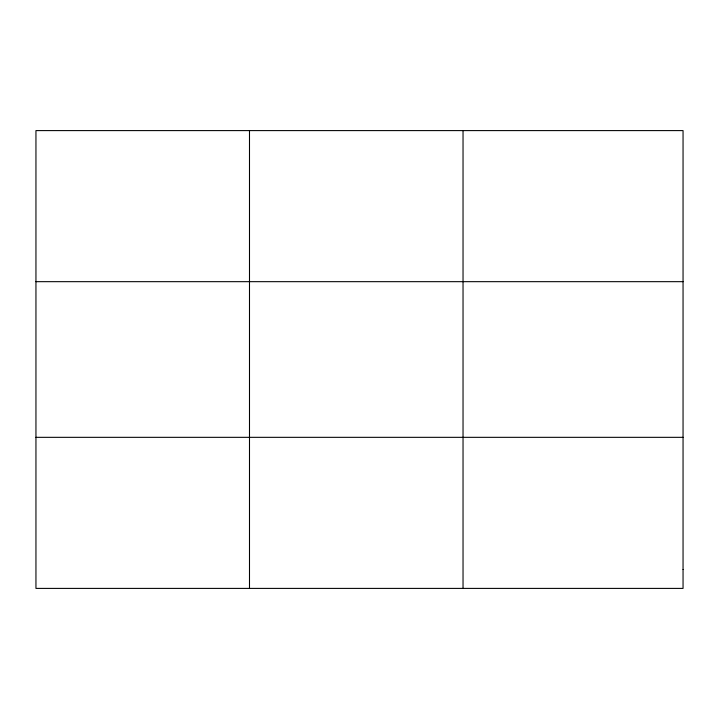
<?xml version="1.0" encoding="UTF-8"?>
<svg xmlns="http://www.w3.org/2000/svg" width="719" height="719" viewBox="0 0 719 719"><rect width="100%" height="100%" fill="white"/><g stroke="black" fill="none" stroke-linecap="round" stroke-linejoin="round"><path stroke-width="1.08" d="M249.493 130.597L249.493 588.403M463.036 130.597L463.036 588.403M35.95 281.668L683.05 281.668M35.95 437.332L683.05 437.332M683.05 569.52L683.05 588.403L35.95 588.403L35.95 130.597L683.05 130.597L683.05 569.52"/></g></svg>
